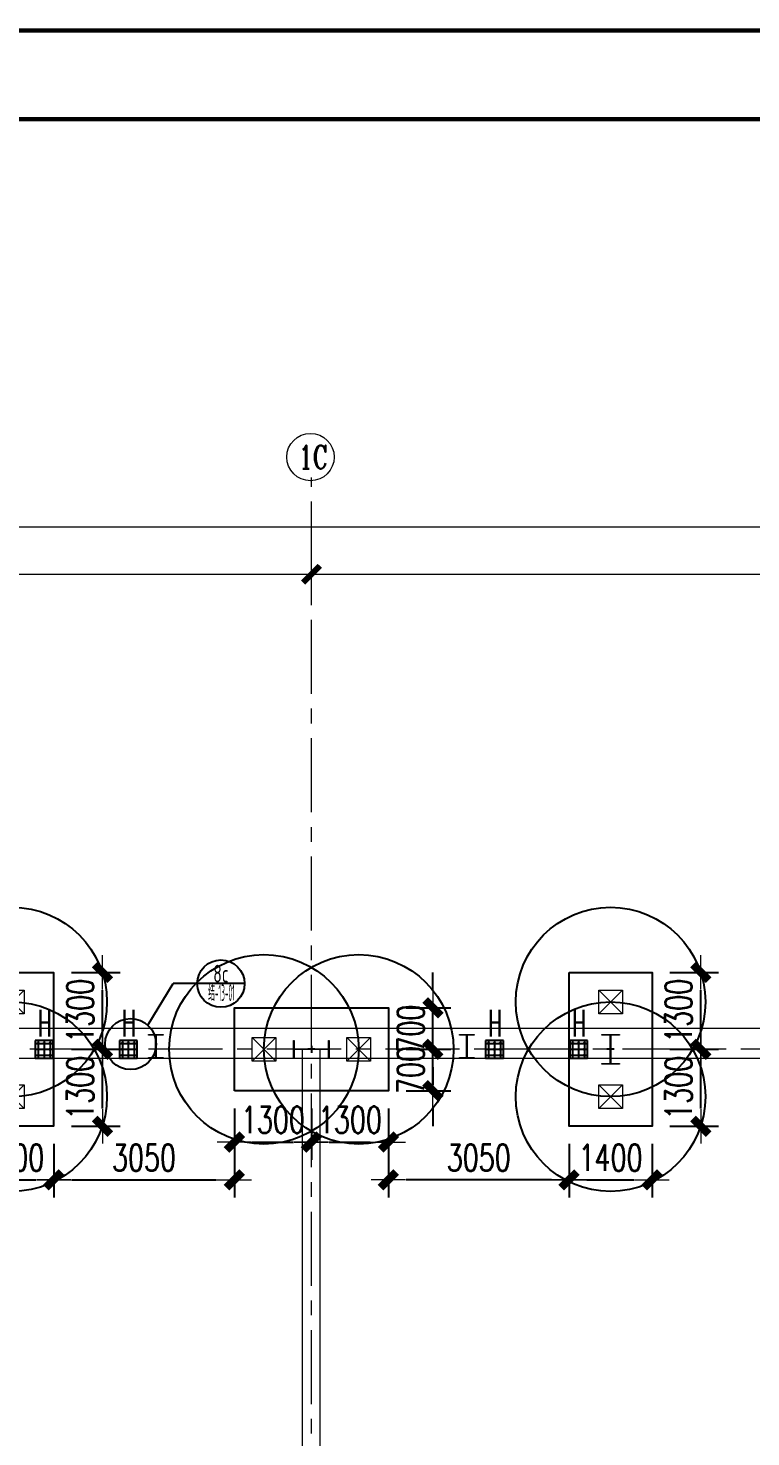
# Model space of a CAD drawing. Extents: x -1201378 to 2367219, y -619313 to 244905.
# Drawn here: x -120638 to -108441, y 221104 to 244905 of the extents above; entities that cross this region are included whole.
import ezdxf
from ezdxf.enums import TextEntityAlignment as Align

# ---------------------------------------------------------------- set-up
doc = ezdxf.new("R2010")
doc.units = 0
doc.header["$LTSCALE"] = 1000
doc.linetypes.add('CENTER', pattern=[2, 1.25, -0.25, 0.25, -0.25])
doc.layers.get('0').update_dxf_attribs({"linetype": 'CONTINUOUS'})
doc.layers.get('Defpoints').update_dxf_attribs({"linetype": 'CONTINUOUS'})
for name, color, linetype in [('0-cxFrame', 155, 'CONTINUOUS'), ('2钢材断面', 2, 'CONTINUOUS'), ('30预埋件', 30, 'CONTINUOUS'), ('40钢材投影', 40, 'CONTINUOUS'), ('ALT_CEN-0-30', 1, 'CENTER'), ('S-DOTE1', 140, 'CENTER'), ('S-HATCH1-W', 252, 'CONTINUOUS'), ('S-SS', 111, 'CONTINUOUS'), ('S-XXX', 241, 'CONTINUOUS')]:
    doc.layers.add(name, color=color, linetype=linetype)
for name, color, linetype, lineweight in [('0-cxText', 131, 'CONTINUOUS', 25), ('S-axis', 111, 'CONTINUOUS', 0), ('S-bkl', 4, 'CONTINUOUS', 0), ('S-col', 2, 'CONTINUOUS', 0), ('S-dim', 81, 'CONTINUOUS', 0), ('S-dote', 5, 'CENTER', 0), ('S-zhuang', 1, 'CONTINUOUS', 0)]:
    doc.layers.add(name, color=color, linetype=linetype, lineweight=lineweight)
doc.styles.add('_TCH_AXIS', font='COMPLEX', dxfattribs={"bigfont": 'GBCBIG'})
doc.styles.add('cx_tuming', font='simhei.ttf')
doc.styles.add('cx_tuqian1', font='')
doc.styles.add('DHTEXT-1', font='romans.shx', dxfattribs={"width": 0.7, "bigfont": 'chinese.shx'})
doc.styles.add('HZS', font='hzs.shx', dxfattribs={"width": 0.7, "bigfont": 'hztxt.shx'})
doc.styles.add('SS1', font='tj-romans1.shx', dxfattribs={"width": 0.7, "bigfont": 'tj-hztxt1.shx'})
doc.styles.add('TSSD_Dimension', font='tssdeng.shx', dxfattribs={"width": 0.7, "bigfont": 'hztxt.shx'})
doc.styles.add('黑体', font='simhei.ttf', dxfattribs={"width": 0.8})
doc.styles.get('cx_tuqian1').set_extended_font_data('SimSun')
doc.dimstyles.new('S-150-ARCHI', dxfattribs={"dimscale": 150, "dimtxt": 3, "dimasz": 2, "dimexe": 2, "dimexo": 2, "dimgap": 1, "dimtad": 1, "dimdec": 0, "dimzin": 0, "dimdsep": 46, "dimtxsty": 'SS1', "dimblk1": 'TT', "dimblk2": 'TT', "dimsah": 1, "dimcen": 1, "dimclrd": 256, "dimclre": 256, "dimclrt": 256, "dimadec": 0, "dimazin": 0, "dimtfac": 1, "dimtdec": 0, "dimtix": 1, "dimtmove": 2, "dimatfit": 0, "dimldrblk": 'TT', "dimfxl": 2, "dimtolj": 1, "dimtzin": 0, "dimarcsym": 0})
doc.dimstyles.new('TSSD_200_200', dxfattribs={"dimtxt": 500, "dimasz": 200, "dimexe": 200, "dimexo": 500, "dimgap": 200, "dimtad": 1, "dimdec": 0, "dimzin": 0, "dimdsep": 46, "dimtxsty": 'TSSD_Dimension', "dimblk": 'ARCHTICK', "dimcen": 0, "dimdle": 200, "dimclrt": 7, "dimadec": 0, "dimazin": 0, "dimtfac": 1, "dimtdec": 0, "dimtix": 1, "dimtmove": 2, "dimatfit": 3, "dimfxl": 1, "dimtolj": 1, "dimtzin": 0, "dimarcsym": 0})

# ---------------------------------------------------------------- blocks, each defined once
blk = doc.blocks.new('TK22.A0 L(Dragon)')
at = {"layer": '0-cxFrame', "color": 7, "const_width": 0.5}
blk.add_lwpolyline([(0, 0), (-1486, 0), (-1486, 841), (0, 841)], close=True, dxfattribs=at)
at = {"layer": '0-cxFrame', "const_width": 0.5}
blk.add_lwpolyline([(-80, 10), (-1466, 10), (-1466, 831), (-80, 831)], close=True, dxfattribs=at)
at = {"style": '黑体', "flags": 4}
blk.add_attdef('图幅', text='', height=3.3, dxfattribs=at).set_placement((-40, 3), align=Align.RIGHT)
at = {"layer": '0-cxText', "flags": 4}
for tag, height, style, p in [('建设单位', 3.5, 'cx_tuming', (-45, 240)), ('项目名称', 3.5, 'cx_tuming', (-45, 210)), ('子项名称', 3.5, 'cx_tuming', (-45, 180)), ('工程编号', 3.3, 'cx_tuqian1', (-35, 165)), ('图名1', 3.5, 'cx_tuming', (-45, 87)), ('图名2', 3.5, 'cx_tuming', (-45, 79)), ('图名3', 3.5, 'cx_tuming', (-45, 71)), ('出图日期', 3.3, 'cx_tuqian1', (-39, 60)), ('专业', 3.3, 'cx_tuqian1', (-55, 52)), ('版次', 3.3, 'cx_tuqian1', (-20, 44)), ('图号', 3.3, 'cx_tuqian1', (-55, 44))]:
    blk.add_attdef(tag, text='', height=height, dxfattribs=dict(at, style=style)).set_placement(p, align=Align.MIDDLE)
at = {"layer": 'Defpoints', "color": 6, "flags": 4}
for tag, height, style, p in [('tufu', 3.3, '黑体', (-12, 12)), ('dwfname', 4, 'cx_tuqian1', (-80, 3))]:
    blk.add_attdef(tag, text='', height=height, dxfattribs=dict(at, style=style)).set_placement(p, align=Align.RIGHT)
blk = doc.blocks.new('_FZH')
at = {"layer": 'S-col'}
blk.add_lwpolyline([(-0.375, -0.188), (-0.375, 0.187), (-0.36, 0.187), (-0.36, 0.005), (0.36, 0.005), (0.36, 0.187), (0.375, 0.187), (0.375, -0.188), (0.36, -0.188), (0.36, -0.005), (-0.36, -0.005), (-0.36, -0.188)], close=True, dxfattribs=at)
blk = doc.blocks.new('w4234324')
at = {"layer": 'S-col', "xscale": 800.0000000000005, "yscale": 800.0000000000005, "zscale": 800.0000000000005}
blk.add_blockref('_FZH', (-160954, 831820), dxfattribs=at)
blk = doc.blocks.new('S-ZHUANG-400')
at = {"layer": 'S-zhuang'}
for p, q in [((200, -200), (-200, 200)), ((-200, -200), (200, 200))]:
    blk.add_line(p, q, dxfattribs=at)
blk.add_lwpolyline([(-200, 200), (200, 200), (200, -200), (-200, -200)], close=True, dxfattribs=at)
blk = doc.blocks.new('CT2')
at = {"layer": 'Defpoints'}
for centre in [(-193625, -186366), (-193625, -187966)]:
    blk.add_circle(centre, 1600, dxfattribs=at)
at = {"layer": 'S-DOTE1', "ltscale": 0.25}
for p, q in [((-193565, -187166), (-193685, -187166)), ((-193625, -187226), (-193625, -187106))]:
    blk.add_line(p, q, dxfattribs=at)
at = {"layer": 'S-HATCH1-W'}
blk.add_lwpolyline([(-194325, -185866), (-192925, -185866), (-192925, -188466), (-194325, -188466)], close=True, dxfattribs=at)
at = {"layer": 'S-zhuang'}
for p in [(-193625, -186366), (-193625, -187966)]:
    blk.add_blockref('S-ZHUANG-400', p, dxfattribs=at)
blk = doc.blocks.new('_ArchTick')
at = {"color": 0, "linetype": 'ByBlock', "const_width": 0.5}
blk.add_lwpolyline([(-0.71, -0.71), (0.71, 0.71)], dxfattribs=at)
blk = doc.blocks.new('*D2999')
at = {"layer": 'Defpoints', "color": 0, "transparency": 16777216}
for p in [(-115858, 123054), (-132358, 122147), (-115858, 122147)]:
    blk.add_point(p, dxfattribs=at)
at = {"layer": 'S-axis', "color": 0, "lineweight": -2, "transparency": 16777216}
for p, q in [((-132558, 123054), (-115658, 123054)), ((-132358, 122647), (-132358, 123254)), ((-115858, 122647), (-115858, 123254))]:
    blk.add_line(p, q, dxfattribs=at)
at = {"layer": 'S-axis', "color": 0, "lineweight": -2, "transparency": 16777216, "xscale": 200, "yscale": 200, "zscale": 200, "rotation": 180}
blk.add_blockref('_ArchTick', (-132358, 123054), dxfattribs=at)
at = {"layer": 'S-axis', "color": 0, "lineweight": -2, "transparency": 16777216, "xscale": 200, "yscale": 200, "zscale": 200}
blk.add_blockref('_ArchTick', (-115858, 123054), dxfattribs=at)
at = {"layer": 'S-axis', "color": 7, "transparency": 16777216, "insert": (-124108, 123504), "char_height": 500, "attachment_point": 5, "style": 'TSSD_Dimension'}
blk.add_mtext('\\A1;16500', dxfattribs=at)
blk = doc.blocks.new('*D3000')
at = {"layer": 'Defpoints', "color": 0, "transparency": 16777216}
for p in [(-99358, 123054), (-115858, 122147), (-99358, 122147)]:
    blk.add_point(p, dxfattribs=at)
at = {"layer": 'S-axis', "color": 0, "lineweight": -2, "transparency": 16777216}
for p, q in [((-116058, 123054), (-99158, 123054)), ((-115858, 122647), (-115858, 123254)), ((-99358, 122647), (-99358, 123254))]:
    blk.add_line(p, q, dxfattribs=at)
at = {"layer": 'S-axis', "color": 0, "lineweight": -2, "transparency": 16777216, "xscale": 200, "yscale": 200, "zscale": 200, "rotation": 180}
blk.add_blockref('_ArchTick', (-115858, 123054), dxfattribs=at)
at = {"layer": 'S-axis', "color": 0, "lineweight": -2, "transparency": 16777216, "xscale": 200, "yscale": 200, "zscale": 200}
blk.add_blockref('_ArchTick', (-99358, 123054), dxfattribs=at)
at = {"layer": 'S-axis', "color": 7, "transparency": 16777216, "insert": (-107608, 123504), "char_height": 500, "attachment_point": 5, "style": 'TSSD_Dimension'}
blk.add_mtext('\\A1;16500', dxfattribs=at)
blk = doc.blocks.new('*D3019')
at = {"layer": 'Defpoints', "color": 0, "transparency": 16777216}
for p in [(-82958, 123854), (-209458, 122247), (-82958, 122247)]:
    blk.add_point(p, dxfattribs=at)
at = {"layer": 'S-axis', "color": 0, "lineweight": -2, "transparency": 16777216}
for p, q in [((-209458, 122747), (-209458, 124054)), ((-82958, 122747), (-82958, 124054)), ((-209658, 123854), (-82758, 123854))]:
    blk.add_line(p, q, dxfattribs=at)
at = {"layer": 'S-axis', "color": 0, "lineweight": -2, "transparency": 16777216, "xscale": 200, "yscale": 200, "zscale": 200, "rotation": 180}
blk.add_blockref('_ArchTick', (-209458, 123854), dxfattribs=at)
at = {"layer": 'S-axis', "color": 0, "lineweight": -2, "transparency": 16777216, "xscale": 200, "yscale": 200, "zscale": 200}
blk.add_blockref('_ArchTick', (-82958, 123854), dxfattribs=at)
at = {"layer": 'S-axis', "color": 7, "transparency": 16777216, "insert": (-146208, 124304), "char_height": 500, "attachment_point": 5, "style": 'TSSD_Dimension'}
blk.add_mtext('\\A1;126500', dxfattribs=at)
blk = doc.blocks.new('TT')
blk.add_line((-0.969, 0), (0.969, 0))
at = {"const_width": 0.45}
blk.add_lwpolyline([(-0.442, -0.442), (0.442, 0.442)], dxfattribs=at)
blk = doc.blocks.new('*D2750')
at = {"layer": 'Defpoints', "color": 0, "transparency": 16777216}
for p in [(-117158, 226952), (-115858, 226952), (-115858, 226085)]:
    blk.add_point(p, dxfattribs=at)
at = {"layer": 'S-dim', "lineweight": -2, "transparency": 16777216}
for p, q in [((-117158, 226652), (-117158, 225785)), ((-115858, 226652), (-115858, 225785)), ((-116858, 226085), (-116158, 226085))]:
    blk.add_line(p, q, dxfattribs=at)
at = {"layer": 'S-dim', "lineweight": -2, "transparency": 16777216, "xscale": 300, "yscale": 300, "zscale": 300, "rotation": 180}
blk.add_blockref('TT', (-117158, 226085), dxfattribs=at)
at = {"layer": 'S-dim', "lineweight": -2, "transparency": 16777216, "xscale": 300, "yscale": 300, "zscale": 300}
blk.add_blockref('TT', (-115858, 226085), dxfattribs=at)
at = {"layer": 'S-dim', "transparency": 16777216, "insert": (-116508, 226460), "char_height": 450, "attachment_point": 5, "style": 'SS1'}
blk.add_mtext('\\A1;1300', dxfattribs=at)
blk = doc.blocks.new('*D2751')
at = {"layer": 'Defpoints', "color": 0, "transparency": 16777216}
for p in [(-115858, 226952), (-114558, 226952), (-114558, 226085)]:
    blk.add_point(p, dxfattribs=at)
at = {"layer": 'S-dim', "lineweight": -2, "transparency": 16777216}
for p, q in [((-115858, 226652), (-115858, 225785)), ((-114558, 226652), (-114558, 225785)), ((-115558, 226085), (-114858, 226085))]:
    blk.add_line(p, q, dxfattribs=at)
at = {"layer": 'S-dim', "lineweight": -2, "transparency": 16777216, "xscale": 300, "yscale": 300, "zscale": 300, "rotation": 180}
blk.add_blockref('TT', (-115858, 226085), dxfattribs=at)
at = {"layer": 'S-dim', "lineweight": -2, "transparency": 16777216, "xscale": 300, "yscale": 300, "zscale": 300}
blk.add_blockref('TT', (-114558, 226085), dxfattribs=at)
at = {"layer": 'S-dim', "transparency": 16777216, "insert": (-115208, 226460), "char_height": 450, "attachment_point": 5, "style": 'SS1'}
blk.add_mtext('\\A1;1300', dxfattribs=at)
blk = doc.blocks.new('*D2752')
at = {"layer": 'Defpoints', "color": 0, "transparency": 16777216}
for p in [(-114558, 227652), (-113807, 227652), (-114558, 226952)]:
    blk.add_point(p, dxfattribs=at)
at = {"layer": 'S-dim', "lineweight": -2, "transparency": 16777216}
for p, q in [((-113807, 227952), (-113807, 228252)), ((-114258, 227652), (-113507, 227652)), ((-113807, 226952), (-113807, 227652)), ((-114258, 226952), (-113507, 226952)), ((-113807, 226652), (-113807, 226352))]:
    blk.add_line(p, q, dxfattribs=at)
at = {"layer": 'S-dim', "lineweight": -2, "transparency": 16777216, "xscale": 300, "yscale": 300, "zscale": 300}
for p, rotation in [((-113807, 227652), 270), ((-113807, 226952), 90)]:
    blk.add_blockref('TT', p, dxfattribs=dict(at, rotation=rotation))
at = {"layer": 'S-dim', "transparency": 16777216, "insert": (-114182, 227302), "char_height": 450, "attachment_point": 5, "rotation": 90, "style": 'SS1'}
blk.add_mtext('\\A1;700', dxfattribs=at)
blk = doc.blocks.new('*D2753')
at = {"layer": 'Defpoints', "color": 0, "transparency": 16777216}
for p in [(-114558, 228352), (-113807, 228352), (-114558, 227652)]:
    blk.add_point(p, dxfattribs=at)
at = {"layer": 'S-dim', "lineweight": -2, "transparency": 16777216}
for p, q in [((-113807, 228652), (-113807, 228952)), ((-114258, 228352), (-113507, 228352)), ((-113807, 227652), (-113807, 228352)), ((-114258, 227652), (-113507, 227652)), ((-113807, 227352), (-113807, 227052))]:
    blk.add_line(p, q, dxfattribs=at)
at = {"layer": 'S-dim', "lineweight": -2, "transparency": 16777216, "xscale": 300, "yscale": 300, "zscale": 300}
for p, rotation in [((-113807, 228352), 270), ((-113807, 227652), 90)]:
    blk.add_blockref('TT', p, dxfattribs=dict(at, rotation=rotation))
at = {"layer": 'S-dim', "transparency": 16777216, "insert": (-114182, 228002), "char_height": 450, "attachment_point": 5, "rotation": 90, "style": 'SS1'}
blk.add_mtext('\\A1;700', dxfattribs=at)
blk = doc.blocks.new('*D2894')
at = {"layer": 'Defpoints', "color": 0, "transparency": 16777216}
for p in [(-121608, 226352), (-120208, 226352), (-120208, 225446)]:
    blk.add_point(p, dxfattribs=at)
at = {"layer": 'S-dim', "lineweight": -2, "transparency": 16777216}
for p, q in [((-121608, 226052), (-121608, 225146)), ((-120208, 226052), (-120208, 225146)), ((-121308, 225446), (-120508, 225446))]:
    blk.add_line(p, q, dxfattribs=at)
at = {"layer": 'S-dim', "lineweight": -2, "transparency": 16777216, "xscale": 300, "yscale": 300, "zscale": 300, "rotation": 180}
blk.add_blockref('TT', (-121608, 225446), dxfattribs=at)
at = {"layer": 'S-dim', "lineweight": -2, "transparency": 16777216, "xscale": 300, "yscale": 300, "zscale": 300}
blk.add_blockref('TT', (-120208, 225446), dxfattribs=at)
at = {"layer": 'S-dim', "transparency": 16777216, "insert": (-120908, 225821), "char_height": 450, "attachment_point": 5, "style": 'SS1'}
blk.add_mtext('\\A1;1400', dxfattribs=at)
blk = doc.blocks.new('*D2895')
at = {"layer": 'Defpoints', "color": 0, "transparency": 16777216}
for p in [(-120208, 226352), (-117158, 226371), (-117158, 225446)]:
    blk.add_point(p, dxfattribs=at)
at = {"layer": 'S-dim', "lineweight": -2, "transparency": 16777216}
for p, q in [((-120208, 226052), (-120208, 225146)), ((-117158, 226071), (-117158, 225146)), ((-119908, 225446), (-117458, 225446))]:
    blk.add_line(p, q, dxfattribs=at)
at = {"layer": 'S-dim', "lineweight": -2, "transparency": 16777216, "xscale": 300, "yscale": 300, "zscale": 300, "rotation": 180}
blk.add_blockref('TT', (-120208, 225446), dxfattribs=at)
at = {"layer": 'S-dim', "lineweight": -2, "transparency": 16777216, "xscale": 300, "yscale": 300, "zscale": 300}
blk.add_blockref('TT', (-117158, 225446), dxfattribs=at)
at = {"layer": 'S-dim', "transparency": 16777216, "insert": (-118683, 225821), "char_height": 450, "attachment_point": 5, "style": 'SS1'}
blk.add_mtext('\\A1;3050', dxfattribs=at)
blk = doc.blocks.new('*D2896')
at = {"layer": 'Defpoints', "color": 0, "transparency": 16777216}
for p in [(-120208, 227652), (-119384, 227652), (-120208, 226352)]:
    blk.add_point(p, dxfattribs=at)
at = {"layer": 'S-dim', "lineweight": -2, "transparency": 16777216}
for p, q in [((-119908, 227652), (-119084, 227652)), ((-119384, 226652), (-119384, 227352)), ((-119908, 226352), (-119084, 226352))]:
    blk.add_line(p, q, dxfattribs=at)
at = {"layer": 'S-dim', "lineweight": -2, "transparency": 16777216, "xscale": 300, "yscale": 300, "zscale": 300}
for p, rotation in [((-119384, 227652), 90), ((-119384, 226352), 270)]:
    blk.add_blockref('TT', p, dxfattribs=dict(at, rotation=rotation))
at = {"layer": 'S-dim', "transparency": 16777216, "insert": (-119759, 227002), "char_height": 450, "attachment_point": 5, "rotation": 90, "style": 'SS1'}
blk.add_mtext('\\A1;1300', dxfattribs=at)
blk = doc.blocks.new('*D2897')
at = {"layer": 'Defpoints', "color": 0, "transparency": 16777216}
for p in [(-120208, 228952), (-119384, 228952), (-120208, 227652)]:
    blk.add_point(p, dxfattribs=at)
at = {"layer": 'S-dim', "lineweight": -2, "transparency": 16777216}
for p, q in [((-119908, 228952), (-119084, 228952)), ((-119384, 227952), (-119384, 228652)), ((-119908, 227652), (-119084, 227652))]:
    blk.add_line(p, q, dxfattribs=at)
at = {"layer": 'S-dim', "lineweight": -2, "transparency": 16777216, "xscale": 300, "yscale": 300, "zscale": 300}
for p, rotation in [((-119384, 228952), 90), ((-119384, 227652), 270)]:
    blk.add_blockref('TT', p, dxfattribs=dict(at, rotation=rotation))
at = {"layer": 'S-dim', "transparency": 16777216, "insert": (-119759, 228302), "char_height": 450, "attachment_point": 5, "rotation": 90, "style": 'SS1'}
blk.add_mtext('\\A1;1300', dxfattribs=at)
blk = doc.blocks.new('*D2905')
at = {"layer": 'Defpoints', "color": 0, "transparency": 16777216}
for p in [(-111508, 226352), (-110108, 226352), (-110108, 225446)]:
    blk.add_point(p, dxfattribs=at)
at = {"layer": 'S-dim', "lineweight": -2, "transparency": 16777216}
for p, q in [((-111508, 226052), (-111508, 225146)), ((-110108, 226052), (-110108, 225146)), ((-111208, 225446), (-110408, 225446))]:
    blk.add_line(p, q, dxfattribs=at)
at = {"layer": 'S-dim', "lineweight": -2, "transparency": 16777216, "xscale": 300, "yscale": 300, "zscale": 300, "rotation": 180}
blk.add_blockref('TT', (-111508, 225446), dxfattribs=at)
at = {"layer": 'S-dim', "lineweight": -2, "transparency": 16777216, "xscale": 300, "yscale": 300, "zscale": 300}
blk.add_blockref('TT', (-110108, 225446), dxfattribs=at)
at = {"layer": 'S-dim', "transparency": 16777216, "insert": (-110808, 225821), "char_height": 450, "attachment_point": 5, "style": 'SS1'}
blk.add_mtext('\\A1;1400', dxfattribs=at)
blk = doc.blocks.new('*D2906')
at = {"layer": 'Defpoints', "color": 0, "transparency": 16777216}
for p in [(-110108, 227652), (-109284, 227652), (-110108, 226352)]:
    blk.add_point(p, dxfattribs=at)
at = {"layer": 'S-dim', "lineweight": -2, "transparency": 16777216}
for p, q in [((-109808, 227652), (-108984, 227652)), ((-109284, 226652), (-109284, 227352)), ((-109808, 226352), (-108984, 226352))]:
    blk.add_line(p, q, dxfattribs=at)
at = {"layer": 'S-dim', "lineweight": -2, "transparency": 16777216, "xscale": 300, "yscale": 300, "zscale": 300}
for p, rotation in [((-109284, 227652), 90), ((-109284, 226352), 270)]:
    blk.add_blockref('TT', p, dxfattribs=dict(at, rotation=rotation))
at = {"layer": 'S-dim', "transparency": 16777216, "insert": (-109659, 227002), "char_height": 450, "attachment_point": 5, "rotation": 90, "style": 'SS1'}
blk.add_mtext('\\A1;1300', dxfattribs=at)
blk = doc.blocks.new('*D2907')
at = {"layer": 'Defpoints', "color": 0, "transparency": 16777216}
for p in [(-110108, 228952), (-109284, 228952), (-110108, 227652)]:
    blk.add_point(p, dxfattribs=at)
at = {"layer": 'S-dim', "lineweight": -2, "transparency": 16777216}
for p, q in [((-109808, 228952), (-108984, 228952)), ((-109284, 227952), (-109284, 228652)), ((-109808, 227652), (-108984, 227652))]:
    blk.add_line(p, q, dxfattribs=at)
at = {"layer": 'S-dim', "lineweight": -2, "transparency": 16777216, "xscale": 300, "yscale": 300, "zscale": 300}
for p, rotation in [((-109284, 228952), 90), ((-109284, 227652), 270)]:
    blk.add_blockref('TT', p, dxfattribs=dict(at, rotation=rotation))
at = {"layer": 'S-dim', "transparency": 16777216, "insert": (-109659, 228302), "char_height": 450, "attachment_point": 5, "rotation": 90, "style": 'SS1'}
blk.add_mtext('\\A1;1300', dxfattribs=at)
blk = doc.blocks.new('*D2908')
at = {"layer": 'Defpoints', "color": 0, "transparency": 16777216}
for p in [(-114558, 226352), (-111508, 226352), (-114558, 225446)]:
    blk.add_point(p, dxfattribs=at)
at = {"layer": 'S-dim', "lineweight": -2, "transparency": 16777216}
for p, q in [((-114558, 226052), (-114558, 225146)), ((-111508, 226052), (-111508, 225146)), ((-111808, 225446), (-114258, 225446))]:
    blk.add_line(p, q, dxfattribs=at)
at = {"layer": 'S-dim', "lineweight": -2, "transparency": 16777216, "xscale": 300, "yscale": 300, "zscale": 300, "rotation": 180}
blk.add_blockref('TT', (-114558, 225446), dxfattribs=at)
at = {"layer": 'S-dim', "lineweight": -2, "transparency": 16777216, "xscale": 300, "yscale": 300, "zscale": 300}
blk.add_blockref('TT', (-111508, 225446), dxfattribs=at)
at = {"layer": 'S-dim', "transparency": 16777216, "insert": (-113033, 225821), "char_height": 450, "attachment_point": 5, "style": 'SS1'}
blk.add_mtext('\\A1;3050', dxfattribs=at)
blk = doc.blocks.new('20250903183753')
at = {"layer": '2钢材断面'}
for p, q in [((150, 0), (-150, 0)), ((-150, 0), (-150, -300)), ((150, -300), (150, 0)), ((-150, -300), (150, -300))]:
    blk.add_line(p, q, dxfattribs=at)
at = {"layer": '40钢材投影'}
for centre, radius in [((-100, -50), 12), ((-100, -150), 12), ((-100, -250), 12), ((-100, -50), 6), ((-100, -150), 6), ((0, -50), 12), ((0, -150), 12), ((0, -250), 12), ((0, -50), 6), ((0, -150), 6), ((100, -50), 12), ((100, -150), 12), ((100, -50), 6), ((100, -150), 6), ((-100, -250), 6), ((0, -250), 6), ((100, -251), 12), ((100, -251), 6)]:
    blk.add_circle(centre, radius, dxfattribs=at)
at = {"layer": 'ALT_CEN-0-30', "ltscale": 20}
for p, q in [((-100, 0), (-100, -300)), ((0, 0), (0, -300)), ((100, 0), (100, -300)), ((-150, -50), (150, -50)), ((-150, -150), (150, -150)), ((-150, -250), (150, -250))]:
    blk.add_line(p, q, dxfattribs=at)
blk = doc.blocks.new('20250903183821')
at = {"ltscale": 50}
blk.add_blockref('20250903183753', (0, 0), dxfattribs=at)
at = {"layer": '30预埋件', "style": 'DHTEXT-1', "text_generation_flag": 6, "width": 0.55}
blk.add_attdef('B', (-105, 65), '', height=450, rotation=180, dxfattribs=at)
blk = doc.blocks.new('A$Ce592290a')
at = {"layer": 'S-col', "color": 1}
for points in [[(90250, 238), (90250, 250), (90500, 250), (90500, 238), (90379, 238), (90379, -138), (90500, -138), (90500, -150), (90250, -150), (90250, -138), (90371, -138), (90371, 238)], [(95500, 238), (95500, 250), (95750, 250), (95750, 238), (95629, 238), (95629, -138), (95750, -138), (95750, -150), (95500, -150), (95500, -138), (95621, -138), (95621, 238)]]:
    blk.add_lwpolyline(points, close=True, dxfattribs=at)
blk = doc.blocks.new('1#轴网')
at = {"layer": 'S-axis'}
blk.add_circle((-115873.4, 125033.1), 400, dxfattribs=at)
at = {"layer": 'S-dote'}
for p, q in [((-115858.5, 19033.1), (-115858.5, 124689.3)), ((-99358.5, 115027), (-216950.7, 115027))]:
    blk.add_line(p, q, dxfattribs=at)
at = {"layer": 'S-axis', "style": '_TCH_AXIS', "width": 0.705882}
blk.add_text('1C', height=394.32, dxfattribs=at).set_placement((-116072.2, 124836))
at = {"layer": 'S-axis'}
for p1, p2, distance, picture, middle in [((-209458.5, 122247), (-82958.5, 122247), 1606.7, '*D3019', (-146208.5, 124303.7)), ((-132358.5, 122147), (-115858.5, 122147), 906.7, '*D2999', (-124108.5, 123503.7)), ((-115858.5, 122147), (-99358.5, 122147), 906.7, '*D3000', (-107608.5, 123503.7))]:
    dim = blk.add_aligned_dim(p1=p1, p2=p2, distance=distance, dimstyle='TSSD_200_200', dxfattribs=at)
    dim.commit()
    dim.dimension.update_dxf_attribs({"geometry": picture, "text_midpoint": middle})

msp = doc.modelspace()

# ---------------------------------------------------------------- linework, layer by layer
at = {"layer": 'S-bkl'}
for p, q in [((-100658.5, 228001.8), (-185763.8, 228001.8)), ((-116008.5, 137651.8), (-116008.5, 227651.8)), ((-185489.3, 227501.8), (-100658.5, 227501.8))]:
    msp.add_line(p, q, dxfattribs=at)
msp.add_lwpolyline([(-115708.5, 137651.8), (-115708.5, 227651.8)], dxfattribs=at)
at = {"layer": 'S-col'}
msp.add_lwpolyline([(-110658.5, 227401.8), (-110958.5, 227401.8), (-110958.5, 227413.8), (-110812.5, 227413.8), (-110812.5, 227889.8), (-110958.5, 227889.8), (-110958.5, 227901.8), (-110658.5, 227901.8), (-110658.5, 227889.8), (-110804.5, 227889.8), (-110804.5, 227413.8), (-110658.5, 227413.8)], close=True, dxfattribs=at)
at = {"layer": 'S-XXX'}
for p in [(-118620.1, 228057.2), (-116985.9, 228762.1)]:
    msp.add_line(p, (-118193.9, 228762.1), dxfattribs=at)
for centre, radius in [((-117385.9, 228762.1), 400), ((-118910.8, 227740), 430.2)]:
    msp.add_circle(centre, radius, dxfattribs=at)

# ---------------------------------------------------------------- block references
at = {"ltscale": 500}
for p in [(-120368.4, 227801.8), (-118948.4, 227801.8), (-112768.4, 227801.8), (-111348.4, 227801.8)]:
    msp.add_blockref('20250903183821', p, dxfattribs=at).add_auto_attribs({'B': 'H'})
at = {"layer": '0-cxFrame', "xscale": 150, "yscale": 150, "zscale": 150}
msp.add_blockref('TK22.A0 L(Dragon)', (-32818.2, 118717.3), dxfattribs=at)
at = {"layer": 'S-axis'}
msp.add_blockref('1#轴网', (0, 112624.8), dxfattribs=at)
at = {"layer": 'S-col'}
msp.add_blockref('w4234324', (45095.7, -604168.2), dxfattribs=at)
at = {"layer": 'S-SS'}
msp.add_blockref('A$Ce592290a', (-208858.4, 227651.8), dxfattribs=at)
at = {"layer": 'S-zhuang'}
for p in [(72716.3, 414818), (82816.3, 414818)]:
    msp.add_blockref('CT2', p, dxfattribs=at)
at = {"layer": 'S-zhuang', "rotation": 90}
msp.add_blockref('CT2', (-303024.7, 421276.6), dxfattribs=at)

# ---------------------------------------------------------------- texts
at = {"layer": 'S-XXX', "style": 'HZS'}
for s, height, width, p in [('8c', 300, 0.75, (-117385.9, 228779.5)), ('结-13-01', 280, 0.3, (-117375.7, 228468.8))]:
    msp.add_text(s, height=height, dxfattribs=dict(at, width=width)).set_placement(p, align=Align.CENTER)

# ---------------------------------------------------------------- dimensions: what is measured, and where the dimension line sits
at = {"layer": 'S-dim'}
for base, p1, p2, picture, middle in [((-119383.5, 228951.8), (-120208.5, 227651.8), (-120208.5, 228951.8), '*D2897', (-119758.5, 228301.8)), ((-109283.5, 228951.8), (-110108.5, 227651.8), (-110108.5, 228951.8), '*D2907', (-109658.5, 228301.8)), ((-113806.7, 228351.8), (-114558.5, 227651.8), (-114558.5, 228351.8), '*D2753', (-114181.7, 228001.8)), ((-113806.7, 227651.8), (-114558.5, 226951.8), (-114558.5, 227651.8), '*D2752', (-114181.7, 227301.8)), ((-119383.5, 227651.8), (-120208.5, 226351.8), (-120208.5, 227651.8), '*D2896', (-119758.5, 227001.8)), ((-109283.5, 227651.8), (-110108.5, 226351.8), (-110108.5, 227651.8), '*D2906', (-109658.5, 227001.8))]:
    dim = msp.add_linear_dim(base=base, p1=p1, p2=p2, angle=90, dimstyle='S-150-ARCHI', dxfattribs=at)
    dim.commit()
    dim.dimension.update_dxf_attribs({"geometry": picture, "text_midpoint": middle})
for base, p1, p2, picture, middle in [((-115858.5, 226085.2), (-117158.5, 226951.8), (-115858.5, 226951.8), '*D2750', (-116508.5, 226460.2)), ((-114558.5, 226085.2), (-115858.5, 226951.8), (-114558.5, 226951.8), '*D2751', (-115208.5, 226460.2)), ((-120208.5, 225446.1), (-121608.5, 226351.8), (-120208.5, 226351.8), '*D2894', (-120908.5, 225821.1)), ((-117158.5, 225446.1), (-120208.5, 226351.8), (-117158.5, 226371), '*D2895', (-118683.5, 225821.1)), ((-114558.5, 225446.1), (-111508.5, 226351.8), (-114558.5, 226351.8), '*D2908', (-113033.5, 225821.1)), ((-110108.5, 225446.1), (-111508.5, 226351.8), (-110108.5, 226351.8), '*D2905', (-110808.5, 225821.1))]:
    dim = msp.add_linear_dim(base=base, p1=p1, p2=p2, dimstyle='S-150-ARCHI', dxfattribs=at)
    dim.commit()
    dim.dimension.update_dxf_attribs({"geometry": picture, "text_midpoint": middle})

doc.saveas('drawing.dxf')
